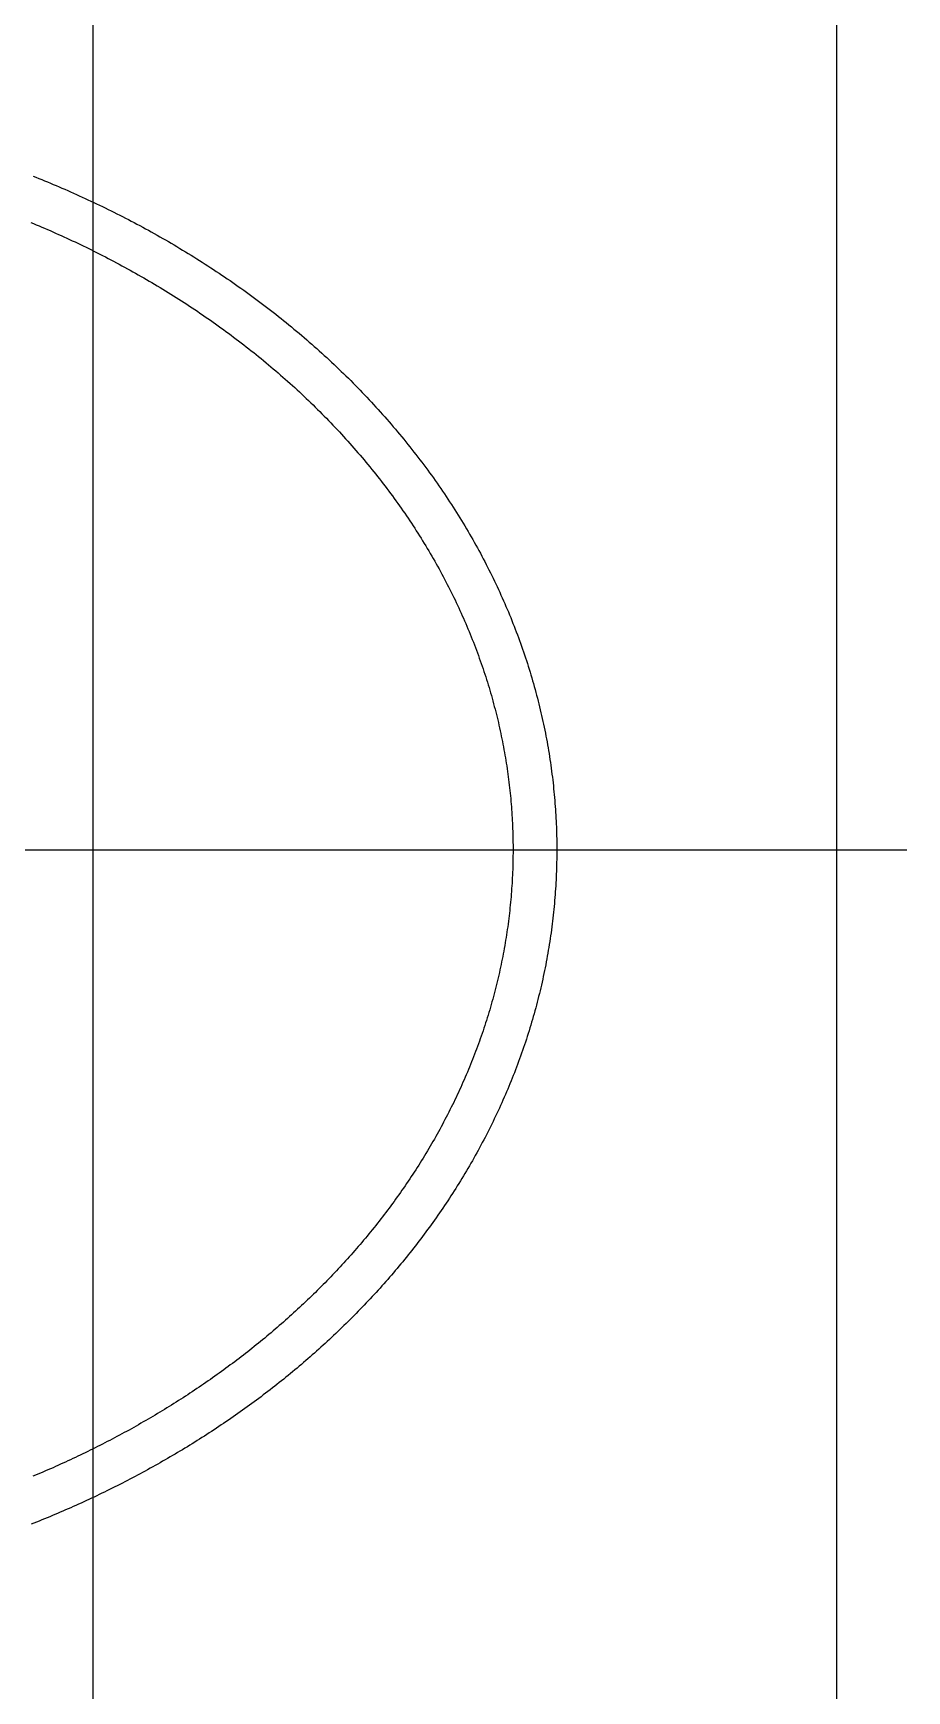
# Model space of a CAD drawing. Extents: x -37 to 29.9, y -35.5 to 11.8.
# Drawn here: x 24.9 to 29.9, y -4.8 to 4.67 of the extents above; entities that cross this region are included whole.
import ezdxf

# ---------------------------------------------------------------- set-up
doc = ezdxf.new("R2010")
doc.units = 0
doc.linetypes.add('CENTER', pattern=[50.8, 31.75, -6.35, 6.35, -6.35])
doc.linetypes.add('DASHED', pattern=[19.05, 12.7, -6.35])
doc.layers.get('0').update_dxf_attribs({"linetype": 'CONTINUOUS'})
doc.layers.add('CENTER', color=1, linetype='CENTER')

msp = doc.modelspace()

# ---------------------------------------------------------------- linework, layer by layer
at = {"color": 3, "linetype": 'DASHED'}
msp.add_line((25.2458, 6.25), (25.2458, -16.25), dxfattribs=at)
at = {"color": 7, "linetype": 'CONTINUOUS'}
msp.add_line((29.4958, -5.25), (29.4958, 5.25), dxfattribs=at)
at = {"color": 7}
for points in [[(24.9037, 3.8487, 0), (24.9201, 3.8421, 0), (24.9366, 3.8355, 0), (24.9531, 3.8288, 0), (24.9695, 3.8221, 0), (24.986, 3.8153, 0), (25.0025, 3.8085, 0), (25.019, 3.8016, 0), (25.0355, 3.7946, 0), (25.052, 3.7876, 0), (25.0685, 3.7805, 0), (25.085, 3.7733, 0), (25.1015, 3.7661, 0), (25.118, 3.7589, 0), (25.1345, 3.7515, 0), (25.1511, 3.7442, 0), (25.1676, 3.7367, 0), (25.1841, 3.7292, 0), (25.2006, 3.7216, 0), (25.2171, 3.714, 0), (25.2336, 3.7063, 0), (25.2501, 3.6985, 0), (25.2667, 3.6907, 0), (25.2832, 3.6828, 0), (25.2997, 3.6749, 0), (25.3162, 3.6669, 0), (25.3327, 3.6588, 0), (25.3492, 3.6507, 0), (25.3657, 3.6425, 0), (25.3821, 3.6342, 0), (25.3986, 3.6259, 0), (25.4151, 3.6175, 0), (25.4315, 3.609, 0), (25.448, 3.6005, 0), (25.4644, 3.5919, 0), (25.4809, 3.5833, 0), (25.4973, 3.5746, 0), (25.5137, 3.5658, 0), (25.5301, 3.557, 0), (25.5465, 3.548, 0), (25.5629, 3.5391, 0), (25.5793, 3.53, 0), (25.5956, 3.5209, 0), (25.6119, 3.5118, 0), (25.6282, 3.5025, 0), (25.6445, 3.4933, 0), (25.6608, 3.4839, 0), (25.6771, 3.4745, 0), (25.6933, 3.465, 0), (25.7096, 3.4555, 0), (25.7258, 3.4459, 0), (25.7419, 3.4362, 0), (25.7581, 3.4264, 0), (25.7742, 3.4167, 0), (25.7904, 3.4068, 0), (25.8065, 3.3969, 0), (25.8225, 3.3869, 0), (25.8386, 3.3768, 0), (25.8546, 3.3667, 0), (25.8706, 3.3566, 0), (25.8866, 3.3463, 0), (25.9025, 3.3361, 0), (25.9184, 3.3257, 0), (25.9343, 3.3153, 0), (25.9501, 3.3048, 0), (25.966, 3.2943, 0), (25.9818, 3.2837, 0), (25.9975, 3.273, 0), (26.0133, 3.2623, 0), (26.029, 3.2515, 0), (26.0446, 3.2407, 0), (26.0603, 3.2298, 0), (26.0759, 3.2188, 0), (26.0914, 3.2078, 0), (26.107, 3.1968, 0), (26.1225, 3.1856, 0), (26.1379, 3.1744, 0), (26.1533, 3.1632, 0), (26.1687, 3.1519, 0), (26.184, 3.1405, 0), (26.1993, 3.1291, 0), (26.2146, 3.1176, 0), (26.2298, 3.106, 0), (26.245, 3.0944, 0), (26.2601, 3.0828, 0), (26.2752, 3.0711, 0), (26.2903, 3.0593, 0), (26.3053, 3.0474, 0), (26.3203, 3.0356, 0), (26.3352, 3.0236, 0), (26.3501, 3.0116, 0), (26.3649, 2.9995, 0), (26.3797, 2.9874, 0), (26.3944, 2.9752, 0), (26.4091, 2.963, 0), (26.4237, 2.9507, 0), (26.4383, 2.9384, 0), (26.4528, 2.926, 0), (26.4673, 2.9135, 0), (26.4817, 2.901, 0), (26.4961, 2.8885, 0), (26.5104, 2.8758, 0), (26.5247, 2.8632, 0), (26.5389, 2.8504, 0), (26.5531, 2.8376, 0), (26.5672, 2.8248, 0), (26.5812, 2.8119, 0), (26.5952, 2.799, 0), (26.6091, 2.786, 0), (26.623, 2.7729, 0), (26.6368, 2.7598, 0), (26.6506, 2.7467, 0), (26.6643, 2.7335, 0), (26.6779, 2.7202, 0), (26.6915, 2.7069, 0), (26.705, 2.6936, 0), (26.7184, 2.6802, 0), (26.7318, 2.6667, 0), (26.7451, 2.6532, 0), (26.7584, 2.6397, 0), (26.7716, 2.6261, 0), (26.7847, 2.6125, 0), (26.7978, 2.5988, 0), (26.8108, 2.5851, 0), (26.8238, 2.5713, 0), (26.8366, 2.5575, 0), (26.8494, 2.5436, 0), (26.8622, 2.5297, 0), (26.8749, 2.5158, 0), (26.8875, 2.5018, 0), (26.9, 2.4878, 0), (26.9125, 2.4737, 0), (26.9249, 2.4596, 0), (26.9373, 2.4454, 0), (26.9495, 2.4312, 0), (26.9617, 2.417, 0), (26.9739, 2.4027, 0), (26.9859, 2.3884, 0), (26.9979, 2.3741, 0), (27.0098, 2.3597, 0), (27.0217, 2.3452, 0), (27.0335, 2.3308, 0), (27.0452, 2.3163, 0), (27.0568, 2.3017, 0), (27.0684, 2.2871, 0), (27.0799, 2.2725, 0), (27.0913, 2.2579, 0), (27.1026, 2.2432, 0), (27.1139, 2.2285, 0), (27.1251, 2.2137, 0), (27.1362, 2.1989, 0), (27.1473, 2.1841, 0), (27.1582, 2.1692, 0), (27.1691, 2.1543, 0), (27.1799, 2.1394, 0), (27.1907, 2.1244, 0), (27.2013, 2.1094, 0), (27.2119, 2.0944, 0), (27.2224, 2.0794, 0), (27.2328, 2.0643, 0), (27.2432, 2.0492, 0), (27.2535, 2.034, 0), (27.2636, 2.0189, 0), (27.2738, 2.0037, 0), (27.2838, 1.9884, 0), (27.2937, 1.9732, 0), (27.3036, 1.9579, 0), (27.3134, 1.9426, 0), (27.3231, 1.9272, 0), (27.3327, 1.9119, 0), (27.3422, 1.8965, 0), (27.3517, 1.8811, 0), (27.3611, 1.8656, 0), (27.3704, 1.8501, 0), (27.3796, 1.8346, 0), (27.3888, 1.8191, 0), (27.3979, 1.8035, 0), (27.4069, 1.788, 0), (27.4158, 1.7724, 0), (27.4246, 1.7567, 0), (27.4333, 1.7411, 0), (27.442, 1.7254, 0), (27.4506, 1.7097, 0), (27.4591, 1.694, 0), (27.4675, 1.6782, 0), (27.4759, 1.6624, 0), (27.4842, 1.6466, 0), (27.4924, 1.6308, 0), (27.5005, 1.615, 0), (27.5085, 1.5991, 0), (27.5164, 1.5832, 0), (27.5243, 1.5673, 0), (27.5321, 1.5514, 0), (27.5398, 1.5354, 0), (27.5474, 1.5194, 0), (27.555, 1.5034, 0), (27.5624, 1.4874, 0), (27.5698, 1.4714, 0), (27.5771, 1.4553, 0), (27.5843, 1.4392, 0), (27.5914, 1.4231, 0), (27.5985, 1.407, 0), (27.6055, 1.3909, 0), (27.6124, 1.3747, 0), (27.6192, 1.3586, 0), (27.6259, 1.3424, 0), (27.6325, 1.3262, 0), (27.6391, 1.31, 0), (27.6456, 1.2937, 0), (27.652, 1.2775, 0), (27.6583, 1.2612, 0), (27.6645, 1.2449, 0), (27.6707, 1.2286, 0), (27.6768, 1.2123, 0), (27.6827, 1.196, 0), (27.6886, 1.1796, 0), (27.6945, 1.1632, 0), (27.7002, 1.1469, 0), (27.7059, 1.1305, 0), (27.7114, 1.1141, 0), (27.7169, 1.0976, 0), (27.7223, 1.0812, 0), (27.7277, 1.0648, 0), (27.7329, 1.0483, 0), (27.7381, 1.0318, 0), (27.7431, 1.0153, 0), (27.7481, 0.9988, 0), (27.753, 0.9823, 0), (27.7579, 0.9658, 0), (27.7626, 0.9493, 0), (27.7673, 0.9327, 0), (27.7718, 0.9162, 0), (27.7763, 0.8996, 0), (27.7807, 0.8831, 0), (27.7851, 0.8665, 0), (27.7893, 0.8499, 0), (27.7935, 0.8333, 0), (27.7975, 0.8167, 0), (27.8015, 0.8001, 0), (27.8054, 0.7834, 0), (27.8093, 0.7668, 0), (27.813, 0.7502, 0), (27.8167, 0.7335, 0), (27.8203, 0.7168, 0), (27.8238, 0.7002, 0), (27.8272, 0.6835, 0), (27.8305, 0.6668, 0), (27.8337, 0.6501, 0), (27.8369, 0.6334, 0), (27.84, 0.6167, 0), (27.843, 0.6, 0), (27.8459, 0.5833, 0), (27.8487, 0.5666, 0), (27.8515, 0.5499, 0), (27.8542, 0.5331, 0), (27.8567, 0.5164, 0), (27.8592, 0.4996, 0), (27.8617, 0.4829, 0), (27.864, 0.4661, 0), (27.8663, 0.4494, 0), (27.8684, 0.4326, 0), (27.8705, 0.4158, 0), (27.8725, 0.3991, 0), (27.8744, 0.3823, 0), (27.8763, 0.3655, 0), (27.878, 0.3487, 0), (27.8797, 0.3319, 0), (27.8813, 0.3151, 0), (27.8828, 0.2983, 0), (27.8842, 0.2816, 0), (27.8856, 0.2648, 0), (27.8868, 0.248, 0), (27.888, 0.2311, 0), (27.8891, 0.2143, 0), (27.8901, 0.1975, 0), (27.8911, 0.1807, 0), (27.8919, 0.1639, 0), (27.8927, 0.1471, 0), (27.8933, 0.1303, 0), (27.8939, 0.1135, 0), (27.8945, 0.0967, 0), (27.8949, 0.0799, 0), (27.8952, 0.0631, 0), (27.8955, 0.0462, 0), (27.8957, 0.0294, 0), (27.8958, 0.0126, 0), (27.8958, -0.0042, 0), (27.8958, -0.021, 0), (27.8956, -0.0378, 0), (27.8954, -0.0546, 0), (27.8951, -0.0715, 0), (27.8947, -0.0883, 0), (27.8942, -0.1051, 0), (27.8936, -0.1219, 0), (27.893, -0.1387, 0), (27.8923, -0.1555, 0), (27.8914, -0.1723, 0), (27.8905, -0.1891, 0), (27.8896, -0.2059, 0), (27.8885, -0.2227, 0), (27.8874, -0.2395, 0), (27.8862, -0.2563, 0), (27.8848, -0.2731, 0), (27.8835, -0.2899, 0), (27.882, -0.3066, 0), (27.8804, -0.3234, 0), (27.8788, -0.3402, 0), (27.8771, -0.3569, 0), (27.8753, -0.3737, 0), (27.8734, -0.3904, 0), (27.8715, -0.4071, 0), (27.8694, -0.4239, 0), (27.8673, -0.4406, 0), (27.8651, -0.4573, 0), (27.8628, -0.474, 0), (27.8604, -0.4907, 0), (27.858, -0.5073, 0), (27.8555, -0.524, 0), (27.8529, -0.5407, 0), (27.8502, -0.5573, 0), (27.8474, -0.574, 0), (27.8446, -0.5906, 0), (27.8416, -0.6072, 0), (27.8386, -0.6238, 0), (27.8355, -0.6404, 0), (27.8324, -0.657, 0), (27.8291, -0.6735, 0), (27.8258, -0.6901, 0), (27.8224, -0.7066, 0), (27.8189, -0.7231, 0), (27.8153, -0.7396, 0), (27.8116, -0.7561, 0), (27.8079, -0.7726, 0), (27.8041, -0.7891, 0), (27.8002, -0.8055, 0), (27.7962, -0.8219, 0), (27.7922, -0.8383, 0), (27.7881, -0.8547, 0), (27.7839, -0.8711, 0), (27.7796, -0.8874, 0), (27.7752, -0.9038, 0), (27.7708, -0.9201, 0), (27.7662, -0.9364, 0), (27.7616, -0.9527, 0), (27.7569, -0.9689, 0), (27.7522, -0.9852, 0), (27.7473, -1.0014, 0), (27.7424, -1.0176, 0), (27.7374, -1.0337, 0), (27.7324, -1.0499, 0), (27.7272, -1.066, 0), (27.722, -1.0821, 0), (27.7167, -1.0982, 0), (27.7113, -1.1142, 0), (27.7059, -1.1303, 0), (27.7004, -1.1463, 0), (27.6948, -1.1622, 0), (27.6891, -1.1782, 0), (27.6833, -1.1941, 0), (27.6775, -1.21, 0), (27.6716, -1.2259, 0), (27.6657, -1.2417, 0), (27.6596, -1.2575, 0), (27.6535, -1.2733, 0), (27.6473, -1.2891, 0), (27.6411, -1.3048, 0), (27.6347, -1.3205, 0), (27.6284, -1.3362, 0), (27.6219, -1.3518, 0), (27.6153, -1.3674, 0), (27.6087, -1.383, 0), (27.6021, -1.3986, 0), (27.5953, -1.4141, 0), (27.5885, -1.4296, 0), (27.5816, -1.445, 0), (27.5747, -1.4604, 0), (27.5677, -1.4758, 0), (27.5606, -1.4912, 0), (27.5534, -1.5065, 0), (27.5462, -1.5218, 0), (27.5389, -1.5371, 0), (27.5316, -1.5523, 0), (27.5241, -1.5675, 0), (27.5166, -1.5826, 0), (27.5091, -1.5977, 0), (27.5015, -1.6128, 0), (27.4938, -1.6279, 0), (27.4861, -1.6429, 0), (27.4783, -1.6578, 0), (27.4704, -1.6728, 0), (27.4625, -1.6877, 0), (27.4545, -1.7025, 0), (27.4464, -1.7173, 0), (27.4383, -1.7321, 0), (27.4301, -1.7469, 0), (27.4219, -1.7616, 0), (27.4135, -1.7762, 0), (27.4052, -1.7909, 0), (27.3968, -1.8054, 0), (27.3883, -1.82, 0), (27.3797, -1.8345, 0), (27.3711, -1.849, 0), (27.3625, -1.8634, 0), (27.3537, -1.8778, 0), (27.345, -1.8921, 0), (27.3361, -1.9064, 0), (27.3272, -1.9206, 0), (27.3183, -1.9348, 0), (27.3093, -1.949, 0), (27.3002, -1.9631, 0), (27.2911, -1.9772, 0), (27.282, -1.9912, 0), (27.2728, -2.0052, 0), (27.2635, -2.0191, 0), (27.2542, -2.033, 0), (27.2448, -2.0469, 0), (27.2354, -2.0607, 0), (27.2259, -2.0744, 0), (27.2164, -2.0882, 0), (27.2068, -2.1018, 0), (27.1972, -2.1155, 0), (27.1875, -2.129, 0), (27.1778, -2.1426, 0), (27.168, -2.1561, 0), (27.1581, -2.1695, 0), (27.1483, -2.183, 0), (27.1383, -2.1963, 0), (27.1283, -2.2096, 0), (27.1183, -2.2229, 0), (27.1082, -2.2362, 0), (27.0981, -2.2494, 0), (27.0879, -2.2625, 0), (27.0777, -2.2756, 0), (27.0674, -2.2887, 0), (27.0571, -2.3017, 0), (27.0468, -2.3147, 0), (27.0363, -2.3276, 0), (27.0259, -2.3405, 0), (27.0154, -2.3533, 0), (27.0048, -2.3661, 0), (26.9942, -2.3789, 0), (26.9836, -2.3916, 0), (26.9729, -2.4042, 0), (26.9622, -2.4169, 0), (26.9514, -2.4294, 0), (26.9406, -2.442, 0), (26.9297, -2.4545, 0), (26.9188, -2.4669, 0), (26.9079, -2.4793, 0), (26.8969, -2.4917, 0), (26.8858, -2.504, 0), (26.8748, -2.5162, 0), (26.8636, -2.5285, 0), (26.8525, -2.5406, 0), (26.8413, -2.5528, 0), (26.83, -2.5649, 0), (26.8187, -2.5769, 0), (26.8074, -2.5889, 0), (26.796, -2.6009, 0), (26.7846, -2.6128, 0), (26.7732, -2.6247, 0), (26.7617, -2.6365, 0), (26.7501, -2.6483, 0), (26.7386, -2.6601, 0), (26.727, -2.6717, 0), (26.7153, -2.6834, 0), (26.7036, -2.695, 0), (26.6919, -2.7066, 0), (26.6801, -2.7181, 0), (26.6683, -2.7296, 0), (26.6565, -2.741, 0), (26.6446, -2.7524, 0), (26.6327, -2.7638, 0), (26.6207, -2.7751, 0), (26.6087, -2.7864, 0), (26.5967, -2.7976, 0), (26.5846, -2.8088, 0), (26.5725, -2.8199, 0), (26.5604, -2.831, 0), (26.5482, -2.8421, 0), (26.536, -2.8531, 0), (26.5237, -2.864, 0), (26.5114, -2.875, 0), (26.4991, -2.8858, 0), (26.4867, -2.8967, 0), (26.4743, -2.9075, 0), (26.4619, -2.9182, 0), (26.4494, -2.9289, 0), (26.4369, -2.9396, 0), (26.4244, -2.9502, 0), (26.4118, -2.9608, 0), (26.3992, -2.9714, 0), (26.3865, -2.9819, 0), (26.3739, -2.9923, 0), (26.3611, -3.0027, 0), (26.3484, -3.0131, 0), (26.3356, -3.0234, 0), (26.3228, -3.0337, 0), (26.31, -3.044, 0), (26.2971, -3.0541, 0), (26.2842, -3.0643, 0), (26.2712, -3.0744, 0), (26.2582, -3.0845, 0), (26.2452, -3.0945, 0), (26.2322, -3.1045, 0), (26.2191, -3.1145, 0), (26.206, -3.1244, 0), (26.1929, -3.1342, 0), (26.1797, -3.144, 0), (26.1665, -3.1538, 0), (26.1533, -3.1635, 0), (26.14, -3.1732, 0), (26.1267, -3.1829, 0), (26.1134, -3.1925, 0), (26.1001, -3.202, 0), (26.0867, -3.2115, 0), (26.0733, -3.221, 0), (26.0598, -3.2304, 0), (26.0464, -3.2398, 0), (26.0329, -3.2492, 0), (26.0194, -3.2585, 0), (26.0058, -3.2677, 0), (25.9922, -3.277, 0), (25.9786, -3.2861, 0), (25.965, -3.2953, 0), (25.9513, -3.3044, 0), (25.9376, -3.3134, 0), (25.9239, -3.3224, 0), (25.9101, -3.3314, 0), (25.8964, -3.3403, 0), (25.8826, -3.3492, 0), (25.8687, -3.358, 0), (25.8549, -3.3668, 0), (25.841, -3.3756, 0), (25.8271, -3.3843, 0), (25.8132, -3.3929, 0), (25.7992, -3.4016, 0), (25.7852, -3.4101, 0), (25.7712, -3.4187, 0), (25.7572, -3.4272, 0), (25.7431, -3.4356, 0), (25.7291, -3.444, 0), (25.7149, -3.4524, 0), (25.7008, -3.4607, 0), (25.6867, -3.469, 0), (25.6725, -3.4772, 0), (25.6583, -3.4854, 0), (25.6441, -3.4936, 0), (25.6299, -3.5017, 0), (25.6156, -3.5098, 0), (25.6013, -3.5178, 0), (25.587, -3.5258, 0), (25.5727, -3.5337, 0), (25.5583, -3.5416, 0), (25.544, -3.5495, 0), (25.5296, -3.5573, 0), (25.5152, -3.565, 0), (25.5007, -3.5728, 0), (25.4863, -3.5804, 0), (25.4718, -3.5881, 0), (25.4573, -3.5957, 0), (25.4428, -3.6032, 0), (25.4283, -3.6107, 0), (25.4137, -3.6182, 0), (25.3991, -3.6256, 0), (25.3845, -3.633, 0), (25.3699, -3.6404, 0), (25.3553, -3.6477, 0), (25.3406, -3.6549, 0), (25.326, -3.6621, 0), (25.3113, -3.6693, 0), (25.2966, -3.6764, 0), (25.2819, -3.6835, 0), (25.2671, -3.6905, 0), (25.2524, -3.6976, 0), (25.2376, -3.7045, 0), (25.2228, -3.7114, 0), (25.208, -3.7183, 0), (25.1931, -3.7252, 0), (25.1783, -3.7319, 0), (25.1634, -3.7387, 0), (25.1485, -3.7454, 0), (25.1336, -3.7521, 0), (25.1187, -3.7587, 0), (25.1038, -3.7653, 0), (25.0888, -3.7718, 0), (25.0739, -3.7783, 0), (25.0589, -3.7848, 0), (25.0439, -3.7912, 0), (25.0289, -3.7976, 0), (25.0139, -3.8039, 0), (24.9988, -3.8102, 0), (24.9838, -3.8164, 0), (24.9687, -3.8226, 0), (24.9536, -3.8288, 0), (24.9385, -3.8349, 0), (24.9234, -3.841, 0), (24.9083, -3.847, 0), (24.8932, -3.853, 0)], [(24.8904, 3.5843, 0), (24.9062, 3.5777, 0), (24.922, 3.5711, 0), (24.9378, 3.5644, 0), (24.9536, 3.5577, 0), (24.9694, 3.5509, 0), (24.9853, 3.5441, 0), (25.0011, 3.5372, 0), (25.0169, 3.5302, 0), (25.0327, 3.5232, 0), (25.0485, 3.5161, 0), (25.0643, 3.509, 0), (25.0802, 3.5018, 0), (25.096, 3.4946, 0), (25.1118, 3.4873, 0), (25.1276, 3.4799, 0), (25.1434, 3.4725, 0), (25.1592, 3.465, 0), (25.175, 3.4574, 0), (25.1908, 3.4498, 0), (25.2066, 3.4422, 0), (25.2224, 3.4345, 0), (25.2382, 3.4267, 0), (25.2539, 3.4188, 0), (25.2697, 3.4109, 0), (25.2854, 3.403, 0), (25.3012, 3.3949, 0), (25.3169, 3.3868, 0), (25.3327, 3.3787, 0), (25.3484, 3.3705, 0), (25.3641, 3.3622, 0), (25.3798, 3.3539, 0), (25.3955, 3.3455, 0), (25.4112, 3.3371, 0), (25.4268, 3.3285, 0), (25.4425, 3.32, 0), (25.4581, 3.3114, 0), (25.4737, 3.3026, 0), (25.4893, 3.2939, 0), (25.5049, 3.2851, 0), (25.5205, 3.2762, 0), (25.536, 3.2673, 0), (25.5516, 3.2583, 0), (25.5671, 3.2492, 0), (25.5826, 3.2401, 0), (25.598, 3.2309, 0), (25.6135, 3.2217, 0), (25.6289, 3.2124, 0), (25.6443, 3.2031, 0), (25.6597, 3.1937, 0), (25.675, 3.1842, 0), (25.6904, 3.1747, 0), (25.7057, 3.1651, 0), (25.7209, 3.1555, 0), (25.7362, 3.1458, 0), (25.7514, 3.136, 0), (25.7666, 3.1262, 0), (25.7818, 3.1163, 0), (25.7969, 3.1064, 0), (25.812, 3.0964, 0), (25.8271, 3.0864, 0), (25.8422, 3.0763, 0), (25.8572, 3.0661, 0), (25.8722, 3.0559, 0), (25.8871, 3.0457, 0), (25.902, 3.0354, 0), (25.9169, 3.025, 0), (25.9318, 3.0145, 0), (25.9466, 3.0041, 0), (25.9614, 2.9935, 0), (25.9761, 2.9829, 0), (25.9908, 2.9723, 0), (26.0055, 2.9616, 0), (26.0201, 2.9508, 0), (26.0347, 2.94, 0), (26.0493, 2.9291, 0), (26.0638, 2.9182, 0), (26.0783, 2.9072, 0), (26.0927, 2.8962, 0), (26.1071, 2.8851, 0), (26.1214, 2.874, 0), (26.1357, 2.8628, 0), (26.15, 2.8515, 0), (26.1642, 2.8402, 0), (26.1784, 2.8289, 0), (26.1925, 2.8175, 0), (26.2066, 2.806, 0), (26.2206, 2.7945, 0), (26.2346, 2.783, 0), (26.2486, 2.7713, 0), (26.2624, 2.7597, 0), (26.2763, 2.748, 0), (26.2901, 2.7362, 0), (26.3038, 2.7244, 0), (26.3175, 2.7125, 0), (26.3311, 2.7006, 0), (26.3447, 2.6886, 0), (26.3582, 2.6766, 0), (26.3717, 2.6646, 0), (26.3851, 2.6524, 0), (26.3985, 2.6403, 0), (26.4118, 2.628, 0), (26.4251, 2.6158, 0), (26.4383, 2.6035, 0), (26.4514, 2.5911, 0), (26.4645, 2.5787, 0), (26.4775, 2.5663, 0), (26.4905, 2.5537, 0), (26.5034, 2.5412, 0), (26.5162, 2.5286, 0), (26.529, 2.516, 0), (26.5417, 2.5033, 0), (26.5544, 2.4906, 0), (26.567, 2.4778, 0), (26.5795, 2.465, 0), (26.592, 2.4522, 0), (26.6044, 2.4393, 0), (26.6168, 2.4264, 0), (26.6291, 2.4134, 0), (26.6413, 2.4004, 0), (26.6535, 2.3874, 0), (26.6656, 2.3743, 0), (26.6776, 2.3611, 0), (26.6896, 2.348, 0), (26.7015, 2.3348, 0), (26.7133, 2.3215, 0), (26.7251, 2.3082, 0), (26.7368, 2.2949, 0), (26.7485, 2.2816, 0), (26.7601, 2.2682, 0), (26.7716, 2.2547, 0), (26.783, 2.2413, 0), (26.7944, 2.2278, 0), (26.8057, 2.2142, 0), (26.8169, 2.2007, 0), (26.8281, 2.1871, 0), (26.8392, 2.1734, 0), (26.8502, 2.1597, 0), (26.8612, 2.146, 0), (26.8721, 2.1323, 0), (26.8829, 2.1185, 0), (26.8937, 2.1048, 0), (26.9044, 2.0909, 0), (26.915, 2.0771, 0), (26.9255, 2.0632, 0), (26.936, 2.0492, 0), (26.9463, 2.0353, 0), (26.9567, 2.0213, 0), (26.9669, 2.0073, 0), (26.9771, 1.9933, 0), (26.9872, 1.9792, 0), (26.9972, 1.9651, 0), (27.0071, 1.951, 0), (27.017, 1.9369, 0), (27.0268, 1.9227, 0), (27.0365, 1.9085, 0), (27.0462, 1.8943, 0), (27.0557, 1.88, 0), (27.0652, 1.8658, 0), (27.0746, 1.8515, 0), (27.084, 1.8372, 0), (27.0932, 1.8228, 0), (27.1024, 1.8084, 0), (27.1115, 1.794, 0), (27.1205, 1.7796, 0), (27.1295, 1.7652, 0), (27.1384, 1.7507, 0), (27.1472, 1.7363, 0), (27.1559, 1.7217, 0), (27.1646, 1.7072, 0), (27.1731, 1.6927, 0), (27.1816, 1.6781, 0), (27.1901, 1.6635, 0), (27.1984, 1.6489, 0), (27.2067, 1.6342, 0), (27.2149, 1.6196, 0), (27.223, 1.6049, 0), (27.231, 1.5902, 0), (27.239, 1.5755, 0), (27.2469, 1.5607, 0), (27.2547, 1.546, 0), (27.2624, 1.5312, 0), (27.2701, 1.5164, 0), (27.2777, 1.5016, 0), (27.2852, 1.4868, 0), (27.2926, 1.4719, 0), (27.2999, 1.457, 0), (27.3072, 1.4421, 0), (27.3144, 1.4272, 0), (27.3215, 1.4123, 0), (27.3286, 1.3974, 0), (27.3356, 1.3824, 0), (27.3424, 1.3674, 0), (27.3493, 1.3524, 0), (27.356, 1.3374, 0), (27.3627, 1.3224, 0), (27.3692, 1.3074, 0), (27.3758, 1.2923, 0), (27.3822, 1.2772, 0), (27.3885, 1.2621, 0), (27.3948, 1.247, 0), (27.401, 1.2319, 0), (27.4071, 1.2168, 0), (27.4132, 1.2017, 0), (27.4191, 1.1865, 0), (27.425, 1.1713, 0), (27.4308, 1.1562, 0), (27.4366, 1.141, 0), (27.4422, 1.1258, 0), (27.4478, 1.1105, 0), (27.4533, 1.0953, 0), (27.4587, 1.08, 0), (27.4641, 1.0648, 0), (27.4693, 1.0495, 0), (27.4745, 1.0343, 0), (27.4796, 1.019, 0), (27.4847, 1.0037, 0), (27.4896, 0.9884, 0), (27.4945, 0.973, 0), (27.4993, 0.9577, 0), (27.504, 0.9424, 0), (27.5087, 0.927, 0), (27.5132, 0.9117, 0), (27.5177, 0.8963, 0), (27.5221, 0.8809, 0), (27.5265, 0.8656, 0), (27.5307, 0.8502, 0), (27.5349, 0.8348, 0), (27.539, 0.8194, 0), (27.543, 0.8039, 0), (27.547, 0.7885, 0), (27.5508, 0.7731, 0), (27.5546, 0.7577, 0), (27.5583, 0.7422, 0), (27.562, 0.7268, 0), (27.5655, 0.7113, 0), (27.569, 0.6959, 0), (27.5724, 0.6804, 0), (27.5757, 0.6649, 0), (27.579, 0.6494, 0), (27.5821, 0.634, 0), (27.5852, 0.6185, 0), (27.5882, 0.603, 0), (27.5912, 0.5875, 0), (27.594, 0.572, 0), (27.5968, 0.5565, 0), (27.5995, 0.5409, 0), (27.6022, 0.5254, 0), (27.6047, 0.5099, 0), (27.6072, 0.4944, 0), (27.6096, 0.4788, 0), (27.6119, 0.4633, 0), (27.6142, 0.4478, 0), (27.6163, 0.4322, 0), (27.6184, 0.4167, 0), (27.6204, 0.4011, 0), (27.6224, 0.3856, 0), (27.6242, 0.37, 0), (27.626, 0.3544, 0), (27.6277, 0.3389, 0), (27.6293, 0.3233, 0), (27.6309, 0.3077, 0), (27.6324, 0.2922, 0), (27.6338, 0.2766, 0), (27.6351, 0.261, 0), (27.6363, 0.2454, 0), (27.6375, 0.2299, 0), (27.6386, 0.2143, 0), (27.6396, 0.1987, 0), (27.6405, 0.1831, 0), (27.6414, 0.1675, 0), (27.6422, 0.152, 0), (27.6429, 0.1364, 0), (27.6435, 0.1208, 0), (27.6441, 0.1052, 0), (27.6446, 0.0896, 0), (27.645, 0.074, 0), (27.6453, 0.0584, 0), (27.6455, 0.0429, 0), (27.6457, 0.0273, 0), (27.6458, 0.0117, 0), (27.6458, -0.0039, 0), (27.6458, -0.0195, 0), (27.6456, -0.0351, 0), (27.6454, -0.0507, 0), (27.6451, -0.0662, 0), (27.6448, -0.0818, 0), (27.6443, -0.0974, 0), (27.6438, -0.113, 0), (27.6432, -0.1286, 0), (27.6425, -0.1442, 0), (27.6418, -0.1598, 0), (27.6409, -0.1753, 0), (27.64, -0.1909, 0), (27.6391, -0.2065, 0), (27.638, -0.222, 0), (27.6369, -0.2376, 0), (27.6357, -0.2532, 0), (27.6344, -0.2687, 0), (27.633, -0.2843, 0), (27.6316, -0.2998, 0), (27.6301, -0.3154, 0), (27.6285, -0.3309, 0), (27.6268, -0.3464, 0), (27.6251, -0.362, 0), (27.6232, -0.3775, 0), (27.6214, -0.393, 0), (27.6194, -0.4085, 0), (27.6173, -0.424, 0), (27.6152, -0.4395, 0), (27.613, -0.455, 0), (27.6108, -0.4705, 0), (27.6084, -0.4859, 0), (27.606, -0.5014, 0), (27.6035, -0.5168, 0), (27.6009, -0.5323, 0), (27.5983, -0.5477, 0), (27.5956, -0.5631, 0), (27.5928, -0.5785, 0), (27.5899, -0.5939, 0), (27.5869, -0.6093, 0), (27.5839, -0.6247, 0), (27.5808, -0.6401, 0), (27.5777, -0.6554, 0), (27.5744, -0.6708, 0), (27.5711, -0.6861, 0), (27.5677, -0.7014, 0), (27.5642, -0.7167, 0), (27.5607, -0.732, 0), (27.5571, -0.7473, 0), (27.5534, -0.7625, 0), (27.5496, -0.7778, 0), (27.5458, -0.793, 0), (27.5419, -0.8082, 0), (27.5379, -0.8234, 0), (27.5338, -0.8386, 0), (27.5297, -0.8538, 0), (27.5255, -0.8689, 0), (27.5212, -0.8841, 0), (27.5169, -0.8992, 0), (27.5124, -0.9143, 0), (27.5079, -0.9294, 0), (27.5034, -0.9445, 0), (27.4987, -0.9595, 0), (27.494, -0.9745, 0), (27.4892, -0.9895, 0), (27.4844, -1.0045, 0), (27.4794, -1.0195, 0), (27.4744, -1.0344, 0), (27.4693, -1.0494, 0), (27.4642, -1.0642, 0), (27.459, -1.0791, 0), (27.4537, -1.094, 0), (27.4483, -1.1088, 0), (27.4429, -1.1236, 0), (27.4374, -1.1384, 0), (27.4319, -1.1532, 0), (27.4262, -1.1679, 0), (27.4205, -1.1826, 0), (27.4148, -1.1973, 0), (27.409, -1.212, 0), (27.4031, -1.2266, 0), (27.3971, -1.2412, 0), (27.3911, -1.2558, 0), (27.385, -1.2704, 0), (27.3788, -1.2849, 0), (27.3726, -1.2994, 0), (27.3663, -1.3139, 0), (27.3599, -1.3284, 0), (27.3535, -1.3428, 0), (27.347, -1.3572, 0), (27.3404, -1.3716, 0), (27.3338, -1.3859, 0), (27.3271, -1.4002, 0), (27.3204, -1.4145, 0), (27.3136, -1.4288, 0), (27.3067, -1.443, 0), (27.2998, -1.4572, 0), (27.2928, -1.4713, 0), (27.2857, -1.4855, 0), (27.2786, -1.4996, 0), (27.2714, -1.5136, 0), (27.2642, -1.5277, 0), (27.2569, -1.5417, 0), (27.2495, -1.5557, 0), (27.2421, -1.5696, 0), (27.2346, -1.5835, 0), (27.2271, -1.5974, 0), (27.2195, -1.6112, 0), (27.2118, -1.625, 0), (27.2041, -1.6388, 0), (27.1963, -1.6525, 0), (27.1885, -1.6662, 0), (27.1806, -1.6799, 0), (27.1726, -1.6935, 0), (27.1646, -1.7071, 0), (27.1566, -1.7206, 0), (27.1484, -1.7342, 0), (27.1403, -1.7476, 0), (27.132, -1.7611, 0), (27.1238, -1.7745, 0), (27.1154, -1.7878, 0), (27.107, -1.8012, 0), (27.0986, -1.8144, 0), (27.0901, -1.8277, 0), (27.0815, -1.8409, 0), (27.0729, -1.854, 0), (27.0643, -1.8672, 0), (27.0556, -1.8803, 0), (27.0468, -1.8933, 0), (27.038, -1.9063, 0), (27.0292, -1.9193, 0), (27.0203, -1.9322, 0), (27.0113, -1.9451, 0), (27.0023, -1.958, 0), (26.9933, -1.9708, 0), (26.9842, -1.9835, 0), (26.975, -1.9963, 0), (26.9658, -2.009, 0), (26.9566, -2.0216, 0), (26.9473, -2.0343, 0), (26.9379, -2.0468, 0), (26.9285, -2.0594, 0), (26.9191, -2.0719, 0), (26.9096, -2.0843, 0), (26.9001, -2.0967, 0), (26.8905, -2.1091, 0), (26.8809, -2.1214, 0), (26.8712, -2.1338, 0), (26.8615, -2.146, 0), (26.8517, -2.1582, 0), (26.8419, -2.1704, 0), (26.8321, -2.1826, 0), (26.8222, -2.1947, 0), (26.8122, -2.2067, 0), (26.8022, -2.2187, 0), (26.7922, -2.2307, 0), (26.7821, -2.2427, 0), (26.772, -2.2546, 0), (26.7618, -2.2664, 0), (26.7516, -2.2783, 0), (26.7414, -2.29, 0), (26.7311, -2.3018, 0), (26.7208, -2.3135, 0), (26.7104, -2.3252, 0), (26.7, -2.3368, 0), (26.6895, -2.3484, 0), (26.679, -2.3599, 0), (26.6684, -2.3714, 0), (26.6579, -2.3829, 0), (26.6472, -2.3943, 0), (26.6366, -2.4057, 0), (26.6259, -2.417, 0), (26.6151, -2.4284, 0), (26.6043, -2.4396, 0), (26.5935, -2.4508, 0), (26.5826, -2.462, 0), (26.5717, -2.4732, 0), (26.5608, -2.4843, 0), (26.5498, -2.4954, 0), (26.5388, -2.5064, 0), (26.5277, -2.5174, 0), (26.5166, -2.5283, 0), (26.5055, -2.5392, 0), (26.4943, -2.5501, 0), (26.4831, -2.5609, 0), (26.4719, -2.5717, 0), (26.4606, -2.5825, 0), (26.4493, -2.5932, 0), (26.4379, -2.6038, 0), (26.4265, -2.6145, 0), (26.4151, -2.6251, 0), (26.4036, -2.6356, 0), (26.3921, -2.6461, 0), (26.3805, -2.6566, 0), (26.3689, -2.6671, 0), (26.3573, -2.6774, 0), (26.3457, -2.6878, 0), (26.334, -2.6981, 0), (26.3222, -2.7084, 0), (26.3105, -2.7186, 0), (26.2987, -2.7288, 0), (26.2869, -2.739, 0), (26.275, -2.7491, 0), (26.2631, -2.7592, 0), (26.2511, -2.7693, 0), (26.2392, -2.7793, 0), (26.2272, -2.7892, 0), (26.2151, -2.7992, 0), (26.2031, -2.8091, 0), (26.191, -2.8189, 0), (26.1788, -2.8287, 0), (26.1666, -2.8385, 0), (26.1544, -2.8482, 0), (26.1422, -2.8579, 0), (26.1299, -2.8676, 0), (26.1176, -2.8772, 0), (26.1053, -2.8867, 0), (26.0929, -2.8963, 0), (26.0805, -2.9058, 0), (26.0681, -2.9152, 0), (26.0556, -2.9246, 0), (26.0431, -2.934, 0), (26.0306, -2.9433, 0), (26.0181, -2.9526, 0), (26.0055, -2.9619, 0), (25.9929, -2.9711, 0), (25.9802, -2.9803, 0), (25.9675, -2.9894, 0), (25.9548, -2.9985, 0), (25.9421, -3.0076, 0), (25.9293, -3.0166, 0), (25.9165, -3.0256, 0), (25.9037, -3.0345, 0), (25.8909, -3.0434, 0), (25.878, -3.0523, 0), (25.8651, -3.0611, 0), (25.8521, -3.0699, 0), (25.8392, -3.0786, 0), (25.8262, -3.0873, 0), (25.8131, -3.096, 0), (25.8001, -3.1046, 0), (25.787, -3.1132, 0), (25.7739, -3.1218, 0), (25.7608, -3.1303, 0), (25.7476, -3.1387, 0), (25.7344, -3.1471, 0), (25.7212, -3.1555, 0), (25.708, -3.1639, 0), (25.6947, -3.1722, 0), (25.6814, -3.1805, 0), (25.6681, -3.1887, 0), (25.6548, -3.1969, 0), (25.6414, -3.205, 0), (25.628, -3.2131, 0), (25.6146, -3.2212, 0), (25.6012, -3.2292, 0), (25.5877, -3.2372, 0), (25.5742, -3.2452, 0), (25.5607, -3.253, 0), (25.5472, -3.2609, 0), (25.5336, -3.2687, 0), (25.5201, -3.2765, 0), (25.5065, -3.2843, 0), (25.4928, -3.292, 0), (25.4792, -3.2996, 0), (25.4655, -3.3073, 0), (25.4518, -3.3148, 0), (25.4381, -3.3224, 0), (25.4244, -3.3299, 0), (25.4106, -3.3373, 0), (25.3969, -3.3448, 0), (25.3831, -3.3522, 0), (25.3693, -3.3595, 0), (25.3554, -3.3668, 0), (25.3416, -3.3741, 0), (25.3277, -3.3813, 0), (25.3138, -3.3885, 0), (25.2999, -3.3956, 0), (25.2859, -3.4027, 0), (25.272, -3.4098, 0), (25.258, -3.4168, 0), (25.244, -3.4238, 0), (25.23, -3.4307, 0), (25.216, -3.4376, 0), (25.2019, -3.4445, 0), (25.1878, -3.4513, 0), (25.1737, -3.4581, 0), (25.1596, -3.4648, 0), (25.1455, -3.4715, 0), (25.1314, -3.4782, 0), (25.1172, -3.4848, 0), (25.103, -3.4914, 0), (25.0888, -3.4979, 0), (25.0746, -3.5044, 0), (25.0604, -3.5109, 0), (25.0461, -3.5173, 0), (25.0318, -3.5237, 0), (25.0176, -3.5301, 0), (25.0033, -3.5364, 0), (24.9889, -3.5426, 0), (24.9746, -3.5488, 0), (24.9603, -3.555, 0), (24.9459, -3.5612, 0), (24.9315, -3.5673, 0), (24.9171, -3.5734, 0), (24.9027, -3.5794, 0)]]:
    msp.add_polyline3d(points, dxfattribs=at)
at = {"layer": 'CENTER', "color": 1, "linetype": 'CENTER'}
msp.add_line((15.0959, 0.0005), (29.8958, 0.0002), dxfattribs=at)

doc.saveas('drawing.dxf')
